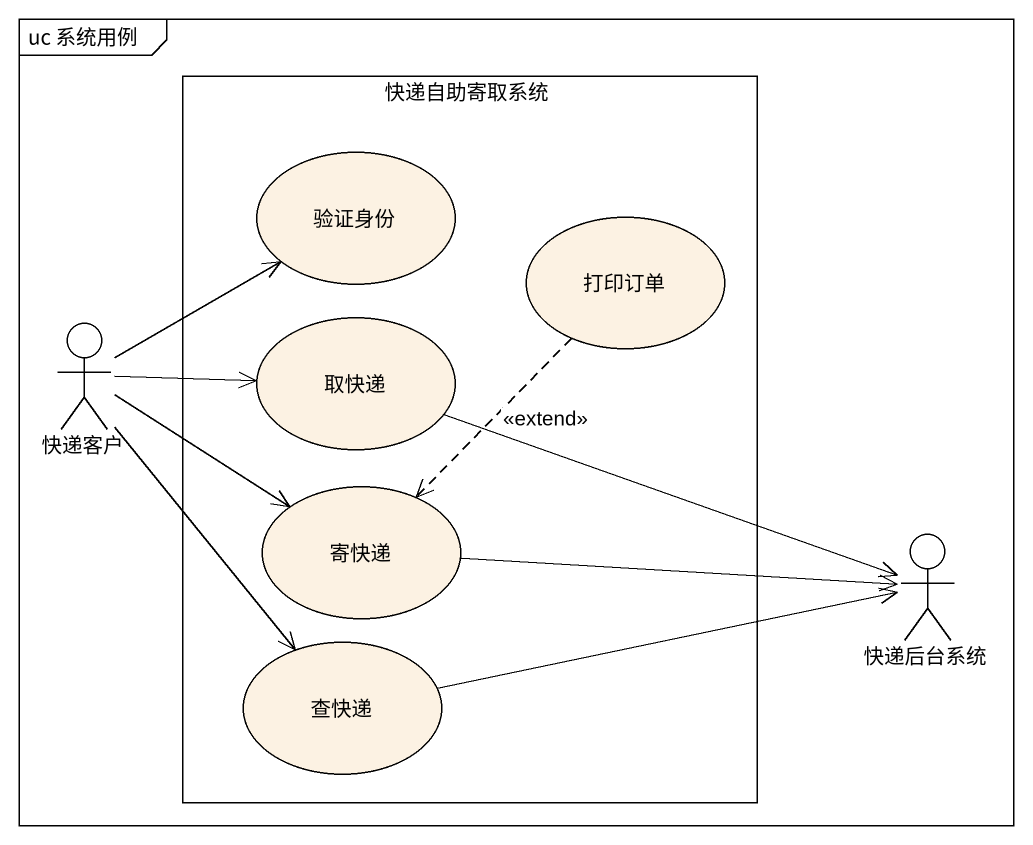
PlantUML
@startuml
mainframe uc 系统用例
rectangle 快递自助寄取系统 {
  usecase 验证身份
  usecase 打印订单
  usecase 取快递
  usecase 寄快递
  usecase 查快递
}
actor 快递客户
actor 快递后台系统
打印订单 ..> 寄快递 : <<extend>>
快递客户 -up-> 验证身份
快递客户 -right-> 取快递
快递客户 -right-> 寄快递
快递客户 --> 查快递
快递后台系统 <-left- 取快递
快递后台系统 <-left- 寄快递
快递后台系统 -left- 查快递
查快递 -right-> 快递后台系统
@enduml
